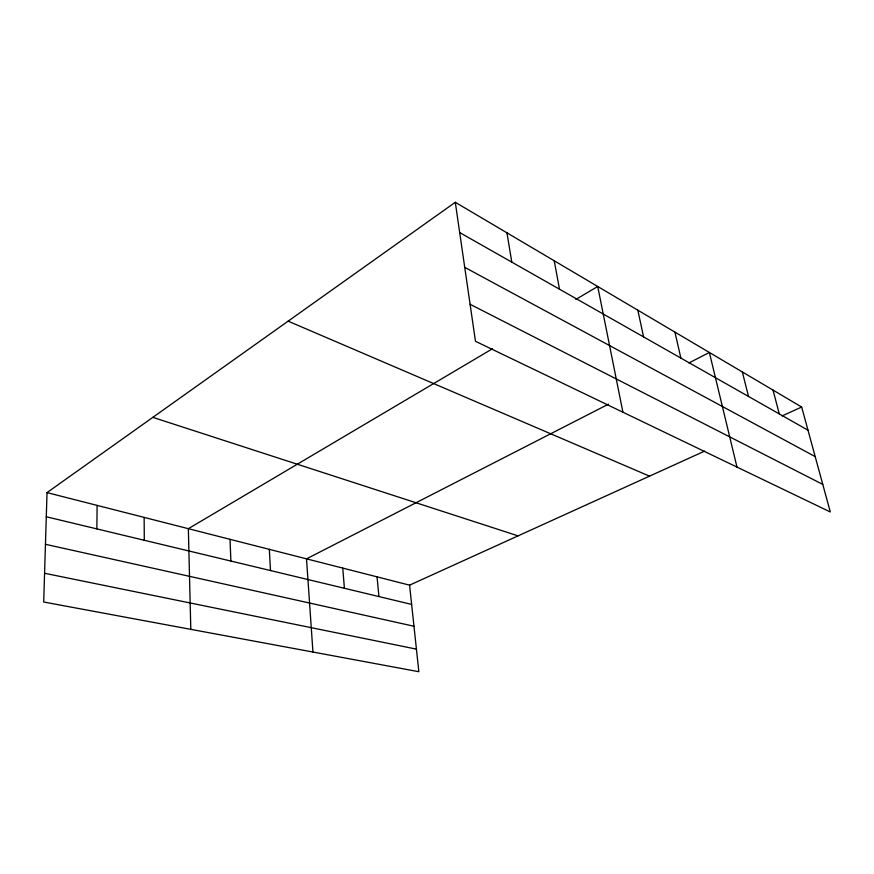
<?xml version="1.0" encoding="UTF-8"?>
<svg xmlns="http://www.w3.org/2000/svg" width="874" height="874" viewBox="0 0 874 874"><rect width="100%" height="100%" fill="white"/><g stroke="black" fill="none" stroke-linecap="round" stroke-linejoin="round"><path stroke-width="1.31" d="M96.861 528.901L97.112 505.401M47.021 492.608L43.7 602.022L418.843 671.713L409.578 585.154L47.021 492.608L455.288 202.287L801.666 407.033L830.3 511.978L475.467 341.286L455.288 202.287M492.466 348.77L188.347 528.683L190.805 629.346M575.813 299.454L597.729 286.486L622.922 412.222M608.501 404.149L306.512 558.847L312.947 652.037M688.941 362.939L709.371 352.473L736.979 467.087M409.578 585.154L704.63 451.115M782.099 415.926L801.666 407.033M44.574 573.268L416.428 649.131M45.448 544.294L413.97 626.254M46.289 516.763L411.632 604.415M152.852 417.357L518.074 535.871M288.136 321.162L649.524 476.155M470.103 304.294L822.773 484.404M464.739 267.346L815.191 456.61M459.68 232.56L807.991 430.205M773.031 390.11L779.291 413.926M742.343 371.963L748.526 396.468M674.936 332.131L680.868 358.078M637.834 310.194L643.581 336.916M554.247 260.791L559.48 289.185M506.942 232.823L511.803 262.134M377.055 576.851L378.923 596.56M342.75 568.1L344.411 588.289M269.334 549.364L270.503 570.558M230.015 539.324L230.889 561.053M144.134 517.397L144.297 540.274"/></g></svg>
